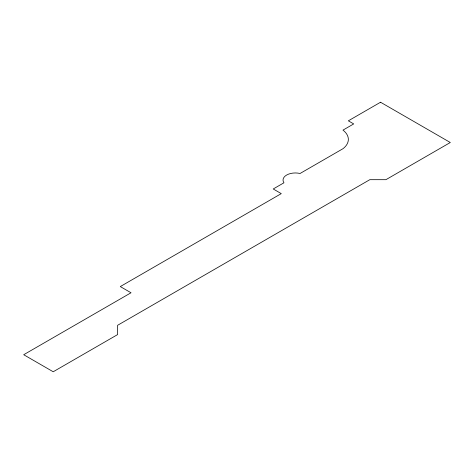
<?xml version="1.0" encoding="UTF-8"?>
<svg xmlns="http://www.w3.org/2000/svg" width="474" height="474" viewBox="0 0 474 474"><rect width="100%" height="100%" fill="white"/><g stroke="black" fill="none" stroke-linecap="round" stroke-linejoin="round"><path stroke-width="0.71" d="M380.539 102.236L348.343 120.823L353.711 123.921L342.98 130.119A26.828 15.488 0 0 1 342.98 148.706L300.054 173.49A12.33 7.122 0 0 0 286.634 175.036A12.33 7.122 0 0 0 283.956 182.786L273.22 188.978L281.272 193.629L120.289 286.569L131.02 292.766L23.7 354.724L53.212 371.764L117.605 334.591L117.605 325.294L369.809 179.687L385.907 179.687L450.3 142.508L380.539 102.236"/></g></svg>
